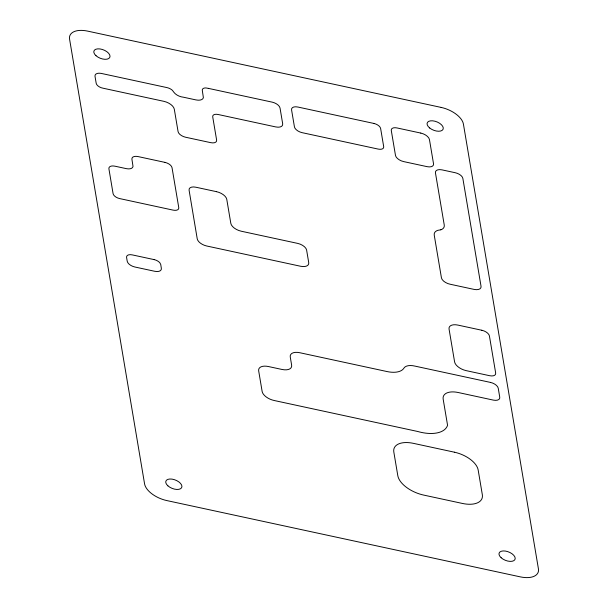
<?xml version="1.0" encoding="UTF-8"?>
<svg xmlns="http://www.w3.org/2000/svg" width="608" height="608" viewBox="0 0 608 608"><rect width="100%" height="100%" fill="white"/><g stroke="black" fill="none" stroke-linecap="round" stroke-linejoin="round"><path stroke-width="0.91" d="M440.83 229.801L437.996 230.295A12.958 6.81 21.7 0 0 434.249 235.19L441.431 277.81A8.178 4.294 21.7 0 0 450.391 284.286L474.042 289.393A8.261 4.34 21.7 0 0 481.042 286.307L462.848 178.387A7.212 3.792 21.7 0 0 455.331 172.748L441.948 169.86A7.858 4.127 21.7 0 0 435.442 172.832L444.243 224.998A13.011 6.84 21.7 0 1 440.83 229.801M208.316 88.358L205.884 87.94A6.126 3.215 21.7 0 0 202.304 90.432L203.376 97.584A8.816 4.628 21.7 0 1 195.905 99.902L183.456 97.212A8.421 4.423 21.7 0 1 173.903 92.31L172.429 90.349A6.931 3.64 21.7 0 0 166.881 87.582L101.004 73.363A7.699 4.043 21.7 0 0 95.015 76.35L96.193 83.326A6.118 3.215 21.7 0 0 103.064 88.206L163.848 101.323A10.085 5.305 21.7 0 1 174.298 109.189L178.076 131.602A7.19 3.777 21.7 0 0 185.569 137.226L210.763 142.66A6.924 3.64 21.7 0 0 216.63 140.076L212.716 116.85A6.331 3.329 21.7 0 1 218.074 114.486L275.667 126.912A8.299 4.362 21.7 0 0 282.69 123.812L280.03 108.034A7.547 3.967 21.7 0 0 272.194 102.144L208.316 88.358M441.15 107.418L87.689 31.13A21.394 11.24 21.7 0 0 69.57 39.125L144.575 483.869A21.394 11.24 21.7 0 0 166.85 500.582L520.311 576.87A21.394 11.24 21.7 0 0 538.43 568.875L463.425 124.131A21.394 11.24 21.7 0 0 441.15 107.418M420.774 133.076L396.994 127.946A6.749 3.542 21.7 0 0 391.278 130.462L395.489 155.428A7.919 4.157 21.7 0 0 403.735 161.614L427.044 166.645A7.668 4.028 21.7 0 0 433.534 163.78L429.453 139.582A8.33 4.378 21.7 0 0 420.774 133.076M373.882 123.439L297.935 107.046A7.524 3.952 21.7 0 0 291.566 109.85L294.439 126.882A7.418 3.899 21.7 0 0 302.161 132.673L378.199 149.089A6.483 3.405 21.7 0 0 383.694 146.665L380.631 128.493A6.475 3.405 21.7 0 0 373.882 123.439M164.973 162.382L138.084 156.583A7.266 3.815 21.7 0 0 131.928 159.296L133.023 166.425A8.018 4.21 21.7 0 1 126.221 168.621L114.904 166.182A7.083 3.724 21.7 0 0 108.885 168.667L113.088 193.671A6.278 3.298 21.7 0 0 119.624 198.573L173.12 210.125A6.665 3.504 21.7 0 0 178.767 207.632L172.026 167.671A6.772 3.557 21.7 0 0 164.973 162.382M216.547 191.68L195.852 187.218A7.988 4.195 21.7 0 0 189.088 190.198L197.235 238.853A9.158 4.811 21.7 0 0 206.781 246.012L300.519 266.243A9.69 5.092 21.7 0 0 308.727 262.618L306.614 250.078A8.55 4.492 21.7 0 0 297.707 243.398L241.277 231.222A10.04 5.274 21.7 0 1 230.82 223.372L226.769 199.348A9.812 5.16 21.7 0 0 216.547 191.68M154.136 259.608L132.43 254.927A6.749 3.549 21.7 0 0 126.578 257.412L127.224 261.258A7.349 3.861 21.7 0 0 134.877 267.003L154.683 271.274A7.874 4.134 21.7 0 0 161.348 268.333L160.732 264.457L159.881 262.846A6.354 3.336 21.7 0 0 154.136 259.608M481.832 330.258L457.938 325.098A10.488 5.51 21.7 0 0 449.054 329.019L454.594 361.889A11.225 5.898 21.7 0 0 466.29 370.66L489.66 375.706A7.106 3.732 21.7 0 0 495.672 373.054L489.417 335.943A7.273 3.823 21.7 0 0 481.832 330.258M490.496 382.417L415.188 366.16A12.905 6.779 21.7 0 0 403.925 368.121A20.718 10.883 21.7 0 1 387.121 371.572L299.82 352.731A11.301 5.936 21.7 0 0 290.252 356.949L291.642 365.203A11.385 5.981 21.7 0 1 281.998 369.459L268.424 366.533A11.522 6.057 21.7 0 0 258.666 370.834L262.147 391.506A11.499 6.042 21.7 0 0 274.117 400.49L417.673 431.475A31.289 16.439 21.7 0 0 447.564 425.243L443.164 399.137A17.738 9.318 21.7 0 1 458.181 392.51L493.483 400.132A7.676 4.028 21.7 0 0 499.746 397.214L498.233 388.216A7.425 3.899 21.7 0 0 490.496 382.417M454.472 452.208L413.44 443.354A23.172 12.175 21.7 0 0 393.817 452.01L397.807 475.669A24.852 13.057 21.7 0 0 423.692 495.087L462.452 503.454A23.476 12.335 21.7 0 0 482.326 494.684L478.162 469.976A22.747 11.947 21.7 0 0 454.472 452.208M501.136 557.741A8.558 4.499 21.7 0 0 514.854 559.694A8.558 4.499 21.7 0 0 505.278 551.046A8.558 4.499 21.7 0 0 501.136 557.741M429.719 128.022A8.558 4.499 21.7 0 0 443.11 129.192A8.558 4.499 21.7 0 0 432.676 120.817A8.558 4.499 21.7 0 0 429.719 128.022M96.018 55.716A8.558 4.499 21.7 0 0 109.698 57.57A8.558 4.499 21.7 0 0 100.001 48.944A8.558 4.499 21.7 0 0 96.018 55.716M167.892 485.822A8.558 4.499 21.7 0 0 181.594 487.753A8.558 4.499 21.7 0 0 171.996 479.112A8.558 4.499 21.7 0 0 167.892 485.822"/></g></svg>
